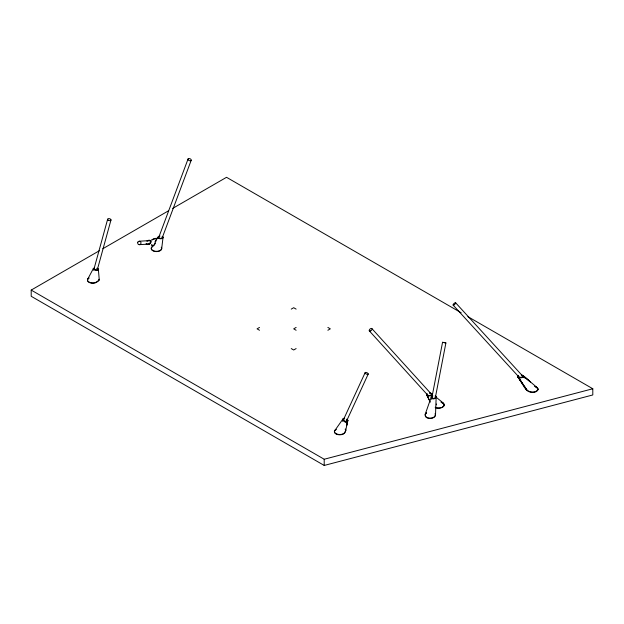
<?xml version="1.0" encoding="UTF-8"?>
<svg xmlns="http://www.w3.org/2000/svg" width="624" height="624" viewBox="0 0 624 624"><rect width="100%" height="100%" fill="white"/><g stroke="black" fill="none" stroke-linecap="round" stroke-linejoin="round"><path stroke-width="0.94" d="M431.317 396.926L425.17 414.344C424.18 420.389 437.26 419.461 435.209 413.572M537.802 389.891C534.557 394.095 526.383 391.763 525.236 387.691M425.864 413.533C422.635 418.86 434.85 419.968 435.513 414.804L436.168 397.012M155.228 241.972L155.111 243.337M435.513 414.804L435.209 413.852M525.533 387.839C524.784 389.243 528.505 391.966 530.54 392.168C533.146 392.574 537.443 392.473 537.966 389.236M345.704 430.693L345.743 430.006M161.702 248.539L163.043 237.346A2.371 1.373 0 0 1 162.864 237.877M431.551 399.29L442.556 342.264L445.918 342.927L442.58 342.311M435.263 398.065L445.895 342.943M537.95 389.399L537.872 390.008M344.37 418.337A2.434 1.053 24.8 0 0 343.379 418.478L343.707 419.071A1.661 0.959 0 0 0 343.66 419.336A1.919 1.396 31.6 0 0 344.167 420.599A1.646 1.201 31.6 0 0 346.07 421.239A1.911 1.388 31.6 0 0 346.866 420.295L347.747 420.599L345.595 431.114L344.659 433.009A5.382 3.104 0 0 1 336.172 434.031A4.937 2.847 0 0 1 335.299 433.438A5.218 3.011 0 0 1 334.55 432.26L334.495 431.66M347.747 420.599L346.694 425.389L347.724 420.748M93.623 270.309L107.624 219.297M97.243 270.02L110.994 219.944M345.595 430.825L344.659 432.728A5.382 3.104 0 0 1 336.172 433.75A4.937 2.847 0 0 1 335.299 433.157A5.218 3.011 0 0 1 334.55 431.98M425.17 414.344L426.496 412.729M158.59 237.783L188.081 158.925M162.006 238.384L191.155 160.423A1.724 1.014 20.5 0 0 189.244 158.558A1.724 1.014 20.5 0 0 188.409 160.111A1.724 1.014 20.5 0 0 191.201 160.352M342.662 421.411L365.056 372.809M346.265 421.691L368.246 373.979M87.773 279.045L93.288 268.663M151.694 244.881L151.85 244.975A4.446 2.566 0 0 0 153.169 245.505L152.74 246.168A5.242 3.026 0 0 1 153.169 245.981M159.565 236.09A2.402 1.388 0 0 0 158.223 236.855L155.392 241.293A4.462 1.388 50.5 0 1 155.805 241.215M343.067 418.837L334.87 430.474M518.505 375.835L518.419 375.937A1.225 0.71 0 0 0 518.341 376.241L518.762 376.795A2.348 1.357 0 0 0 519.472 377.13L519.652 377.185A3.104 1.794 0 0 0 520.9 377.333L522.787 376.701A1.225 0.71 0 0 0 522.873 376.405L522.452 375.843A2.348 1.357 0 0 0 521.742 375.508M427.502 394.087L427.307 394.462A1.373 0.796 0 0 0 427.417 394.852L427.619 395.039A1.841 1.061 0 0 0 428.064 395.265L429 395.452A2.574 1.482 0 0 0 430.357 395.32L430.693 395.203A2.012 1.162 0 0 0 431.2 394.914L431.488 394.454A1.373 0.796 0 0 0 431.371 394.064L431.176 393.877A1.841 1.061 0 0 0 430.724 393.643L430.186 393.502M151.726 239.92L154.315 238.501L157.56 238.274M426.005 413.4L426.496 413.01M343.66 419.336L343.122 419.773A2.395 1.381 0 0 1 342.943 419.164A2.363 1.365 0 0 1 343.27 418.579M152.03 239.944L152.552 239.577M154.144 244.943L152.732 245.443L153.137 245.521M467.899 316.649L592.8 388.76L592.8 394.961L324.207 465.449L31.2 296.283L31.2 290.082L99.403 250.708M102.765 248.758L168.441 210.842M172.653 208.416L226.535 177.302L461.152 312.757M259.506 327.436L257.065 328.848L259.506 330.26M291.244 309.114L293.686 307.702L296.127 309.114M296.127 327.436L293.686 328.848L296.127 330.26M296.127 348.582L293.686 349.994L291.244 348.582M327.873 330.26L330.314 328.848L327.873 327.436M153.005 239.32L157.56 238.555M31.2 290.082L324.207 459.248L592.8 388.76M97.04 268.546A1.989 0.562 1.1 0 1 97.25 268.632L97.952 268.515A3.104 1.732 15.4 0 1 98.132 268.726A2.161 1.209 15.4 0 1 98.381 269.342M139.417 241.215L147.248 240.755M139.261 244.663L149.393 244.062M440.926 402.082L441.34 402.176M534.433 386.318L535.189 386.537M441.558 402.238C449.007 405.187 439.187 410.452 435.271 407.534M441.558 402.519L444.304 404.5M435.271 407.254C438.095 408.369 444.226 408.377 444.358 404.368M535.431 386.623L537.319 387.761L537.95 389.181M535.665 386.997L536.11 387.192M536.266 387.278L537.911 389.017M153.169 245.786A4.446 2.566 0 0 1 151.858 245.255L151.406 244.959M435.513 396.708L443.602 403.268M536.96 387.442L522.99 375.586A2.995 1.732 0 0 0 522.358 375.258M523.247 375.796L530.439 381.966L522.99 375.586A2.457 1.42 0 0 1 523.466 376.077A2.106 1.217 0 0 1 523.481 376.732A2.106 1.217 0 0 1 522.935 377.278A2.597 1.498 0 0 1 522.062 377.606M345.267 429.023L345.743 430.287M345.267 429.304L345.704 429.913M455.551 302.702L524.425 377.965M453.157 305.136L520.057 378.245M435.193 396.31L435.466 397.121A3.081 1.778 0 0 1 435.178 397.699L435.084 397.8A2.395 1.381 0 0 1 434.343 398.268L433.329 398.44A1.24 0.718 0 0 1 432.799 398.354L432.627 398.284A1.716 0.991 0 0 1 432.206 398.011L431.941 397.192A3.081 1.778 0 0 1 432.221 396.614L432.315 396.513A2.395 1.381 0 0 1 432.775 396.185M371.982 328.708L432.611 395.452M369.291 330.837L428.618 396.146M146.648 243.617L147.248 244.093A0.92 0.53 0 0 0 147.685 244.171L148.457 244.039A2.348 1.349 0 0 0 148.738 243.929A4.313 2.488 0 0 0 149.861 243.04L149.978 242.923A6.716 3.877 0 0 0 150.306 242.323L150.392 241.324L149.721 240.7A0.92 0.53 0 0 0 149.284 240.622L148.512 240.755A2.348 1.349 0 0 0 148.231 240.864A4.313 2.488 0 0 0 147.701 241.176M526.89 389.977L522.428 383.409L526.695 389.68M517.842 376.709L522.085 382.964L517.748 376.553A2.098 1.209 0 0 1 517.725 375.913M99.052 279.279L99.037 280.457L96.541 282.298A5.234 3.019 0 0 1 88.694 282.126A5.281 3.05 0 0 1 87.61 280.792L87.539 280.223A5.21 3.011 0 0 1 88.951 277.914M99.052 279.56L98.873 280.34L96.541 282.017A5.234 3.019 0 0 1 88.694 281.845A5.281 3.05 0 0 1 87.61 280.511M524.909 388.151L517.748 376.553A2.457 1.42 0 0 0 518.224 377.052A2.995 1.732 0 0 0 518.856 377.38A3.619 2.09 0 0 0 519.87 377.645A3.83 2.207 0 0 0 520.634 377.723A3.502 2.02 0 0 0 521.212 377.723A3.104 1.794 0 0 0 521.968 377.629M429.523 400.483L426.722 394.898A2.145 1.24 0 0 1 426.637 394.345M426.738 394.93L430.349 402.137M537.95 388.9L537.966 389.345M98.42 269.942L99.239 279.56M537.966 389.064L537.966 389.516M324.207 459.248L324.207 465.449M159.572 236.098A2.59 1.49 0 0 1 160.025 236.012M158.847 238.384A2.457 1.42 0 0 1 158.324 237.97M162.474 236.488A2.457 1.42 0 0 1 162.763 236.761M162.887 237.892A2.418 1.396 0 0 1 161.546 238.664A2.551 1.474 0 0 1 160.625 238.774A2.574 1.482 0 0 1 159.705 238.672A2.551 1.474 0 0 1 158.878 238.43M162.817 236.746A2.418 1.396 0 0 1 163.059 237.26M158.301 237.939A2.402 1.388 0 0 1 158.059 237.432A2.387 1.373 0 0 1 158.246 236.87M146.047 243.805A2.262 1.31 0 0 0 146.546 244.28A1.7 0.983 0 0 0 147.576 244.561L147.896 244.561A2.137 1.232 0 0 0 148.645 244.436A2.987 1.724 0 0 0 149.315 244.163M146.874 241.16A5.421 3.128 0 0 1 147.209 240.887A4.508 2.605 0 0 1 147.646 240.63A2.995 1.732 0 0 1 148.301 240.365A2.192 1.264 0 0 1 148.949 240.24L149.339 240.232A1.747 1.006 0 0 1 150.579 240.614L150.782 240.794A2.582 1.49 0 0 1 150.93 240.989M151.031 241.09A5.109 2.948 0 0 1 150.54 243.04M150.626 243.064A6.357 3.674 0 0 1 150.392 243.352L150.298 243.454A5.437 3.136 0 0 1 149.76 243.906A4.508 2.597 0 0 1 149.323 244.171M155.821 241.004A5.335 2.231 66.8 0 1 156.133 240.794M155.236 241.363A3.791 1.162 62 0 1 155.368 241.246M155.204 241.847A2.278 0.413 81.3 0 1 155.236 241.636M155.002 243.298A1.747 0.772 -80 0 1 154.869 243.758M154.939 243.929A2.254 1.264 -82.6 0 1 154.596 244.499M154.549 244.608A3.026 1.615 -80.3 0 1 154.409 244.756M154.362 244.873A3.307 1.63 -76.6 0 1 154.144 245.037M161.327 247.502A5.21 3.011 0 0 1 159.112 251.183A5.21 3.011 0 0 1 152.459 250.513A5.21 3.011 0 0 1 152.545 246.613M161.327 247.221A5.21 3.011 0 0 1 159.112 250.903A5.21 3.011 0 0 1 152.459 250.232A5.21 3.011 0 0 1 152.545 246.332M162.037 236.808A1.771 1.022 0 0 1 161.6 238.196A1.771 1.022 0 0 1 159.182 238.017A1.771 1.022 0 0 1 159.393 236.613M87.524 280.504A5.21 3.011 0 0 1 88.951 278.195M97.25 268.632A1.724 0.967 15.4 0 1 96.86 269.818A1.724 0.967 15.4 0 1 94.684 269.396L94.7 269.872A2.387 1.381 0 0 1 93.569 269.162M97.001 268.211A2.839 0.803 1.1 0 1 97.929 268.515M93.842 268.265A2.317 0.655 1.1 0 1 94.52 268.133M93.818 268.273A2.449 0.694 1.1 0 0 93.389 268.515A2.699 0.764 1.1 0 0 93.491 269.022L94.232 269.045A1.724 0.991 0 0 0 94.583 269.342M94.247 269.038A1.817 0.515 1.1 0 1 94.575 268.429M98.381 269.35A2.621 1.466 15.4 0 1 98.069 269.849A2.855 1.599 15.4 0 1 97.516 270.223M97.484 270.223A2.473 1.381 15.4 0 1 96.681 270.34M96.665 270.356A2.449 1.365 15.4 0 1 94.871 269.966M334.448 431.948A5.351 3.089 0 0 1 335.946 429.796M334.347 431.707A5.382 3.104 0 0 1 336.211 429.351M345.79 422.191A2.535 1.841 31.6 0 1 343.177 419.78M346.632 422.027A2.402 1.747 31.6 0 1 345.829 422.113M347.677 420.818A2.933 2.137 31.6 0 1 346.726 422.019M344.362 418.275A2.73 1.186 24.8 0 1 344.666 418.322M346.663 419.141A2.73 1.186 24.8 0 1 347.958 420.67M343.707 419.071A1.716 0.741 24.8 0 1 344.276 418.782M346.624 419.843A1.716 0.741 24.8 0 1 346.858 420.287M517.694 375.905A2.324 1.342 0 0 1 518.271 375.359M521.344 374.993A3.619 2.09 0 0 1 522.28 375.227M429.92 393.097A2.59 1.498 0 0 1 432.104 393.97M432.073 394.017A2.161 1.248 0 0 1 432.159 394.571A2.293 1.326 0 0 1 431.816 395.093M431.761 395.148A2.644 1.529 0 0 1 431.246 395.468M431.09 395.53A3.151 1.825 0 0 1 430.225 395.772M430.17 395.78A3.377 1.95 0 0 1 429.445 395.858A3.042 1.755 0 0 1 428.875 395.842A2.59 1.498 0 0 1 426.691 394.945M426.644 394.298A2.309 1.334 0 0 1 426.98 393.814M429.616 393.058A3.019 1.739 0 0 1 429.92 393.065M436.504 404.843A1.724 0.944 -42.3 0 1 436.441 404.001M431.41 397.964A2.496 1.443 0 0 0 431.972 398.486A2.067 1.193 0 0 0 432.947 398.798M431.379 397.917A2.98 1.716 0 0 1 431.239 397.465A3.502 2.02 0 0 1 431.418 396.724A3.572 2.059 0 0 1 431.847 396.193M431.941 396.139A2.792 1.615 0 0 1 432.783 395.671M435.217 395.725A2.262 1.31 0 0 1 435.973 396.357M436.02 396.396A2.995 1.732 0 0 1 436.16 396.856M436.168 396.856A3.51 2.028 0 0 1 435.989 397.589M435.973 397.628A3.572 2.059 0 0 1 435.552 398.12M435.458 398.182A2.792 1.615 0 0 1 434.07 398.791A2.184 1.256 0 0 1 432.955 398.798M522.085 382.964L517.748 376.561L522.07 382.949M454.007 304.886A1.724 0.562 -42.5 0 0 455.637 302.765A1.724 0.562 -42.5 0 0 453.422 304.114A1.724 0.562 -42.5 0 0 454.007 304.886M108.17 220.139A1.724 0.967 15.4 0 0 110.955 220.139A1.724 0.967 15.4 0 0 108.802 218.579A1.724 0.967 15.4 0 0 108.17 220.139M137.873 242.128A1.724 1.654 86.6 0 0 139.402 244.67A1.724 1.654 86.6 0 0 140.743 242.034A1.724 1.654 86.6 0 0 137.873 242.128M370.531 330.962A1.724 0.944 -42.3 0 0 371.92 328.614A1.724 0.944 -42.3 0 0 369.455 329.729A1.724 0.944 -42.3 0 0 370.531 330.962M365.578 373.604A1.724 0.749 24.8 0 0 368.215 374.127A1.724 0.749 24.8 0 0 366.163 372.45A1.724 0.749 24.8 0 0 365.578 373.604"/></g></svg>
